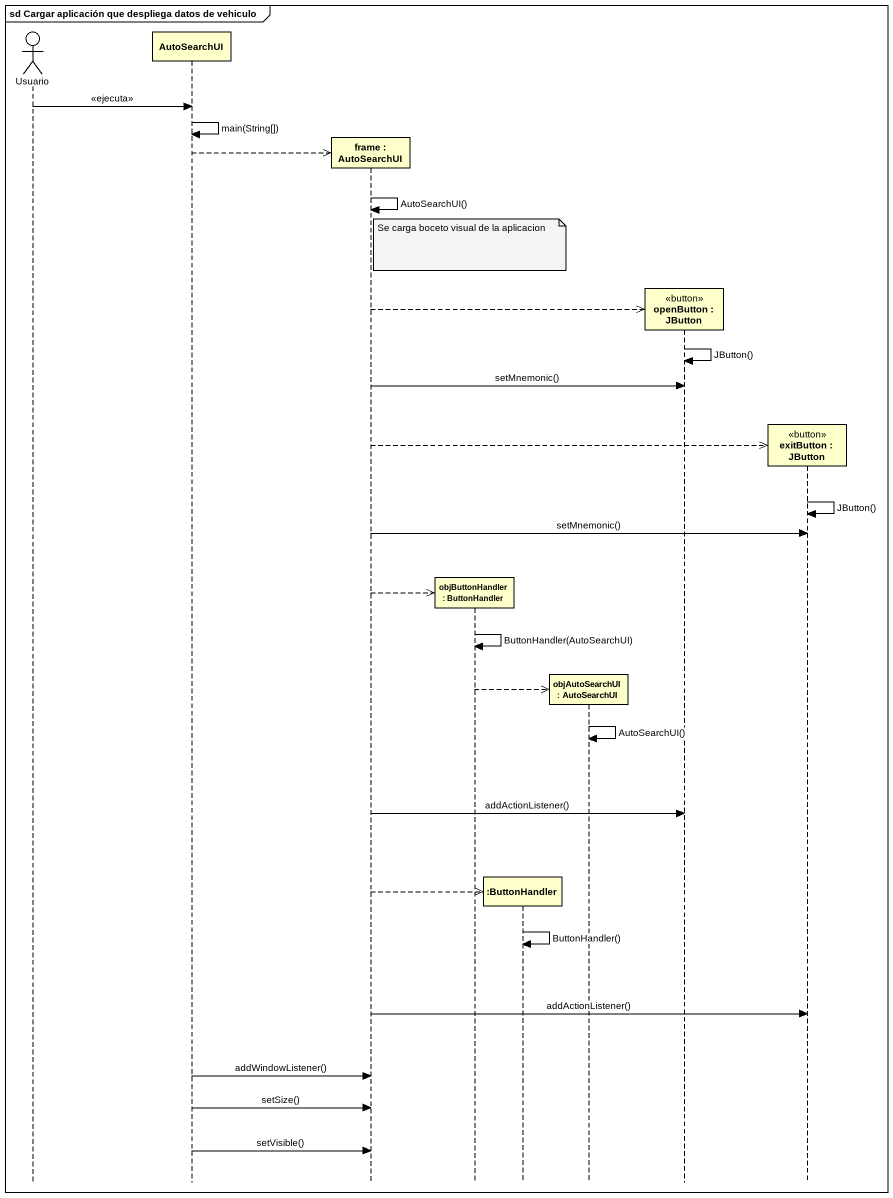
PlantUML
@startuml
mainframe sd Cargar aplicación que despliega datos de vehiculo
hide footbox
actor Usuario
participant AutoSearchUI
participant "frame : AutoSearchUI" as frame_
participant "objButtonHandler : ButtonHandler" as objButtonHandler
participant ":ButtonHandler" as ButtonHandler
participant "objAutoSearchUI : AutoSearchUI" as objAutoSearchUI
participant "openButton : JButton" as openButton <<button>>
participant "exitButton : JButton" as exitButton <<button>>

Usuario -> AutoSearchUI : <<ejecuta>>
AutoSearchUI -> AutoSearchUI : main(String[])
AutoSearchUI -->> frame_ **
frame_ -> frame_ : AutoSearchUI()
note over objButtonHandler : Se carga boceto visual de la aplicacion
frame_ -->> openButton **
openButton -> openButton : JButton()
frame_ -> openButton : setMnemonic()
frame_ -->> exitButton **
exitButton -> exitButton : JButton()
frame_ -> exitButton : setMnemonic()
frame_ -->> objButtonHandler **
objButtonHandler -> objButtonHandler : ButtonHandler(AutoSearchUI)
objButtonHandler -->> objAutoSearchUI **
objAutoSearchUI -> objAutoSearchUI : AutoSearchUI()
frame_ -> openButton : addActionListener()
frame_ -->> ButtonHandler **
ButtonHandler -> ButtonHandler : ButtonHandler()
frame_ -> exitButton : addActionListener()
AutoSearchUI -> frame_ : addWindowListener()
AutoSearchUI -> frame_ : setSize()
AutoSearchUI -> frame_ : setVisible()
@enduml
